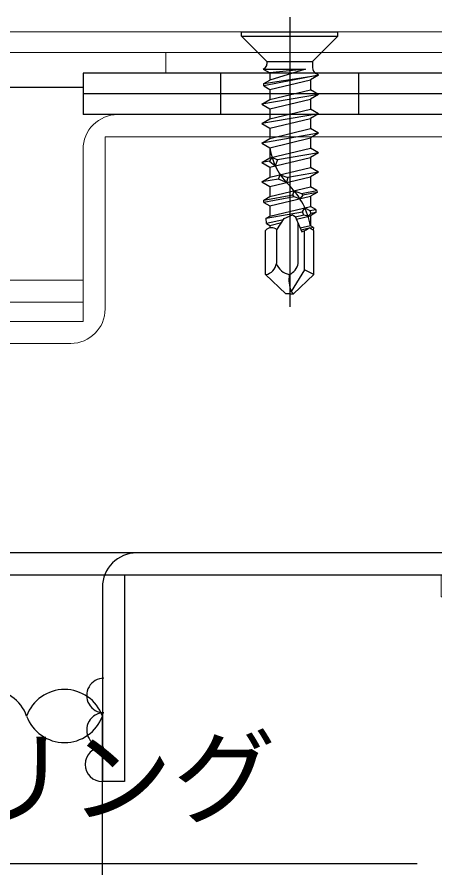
# Model space of a CAD drawing. Units: millimetres, scale not verified. Extents: x -437 to 438, y -281 to 279.
# Drawn here: x -317.6 to -287.3, y -230.6 to -168.8 of the extents above; entities that cross this region are included whole.
import ezdxf
from ezdxf.enums import TextEntityAlignment as Align

# ---------------------------------------------------------------- set-up
doc = ezdxf.new("R2010")
doc.units = ezdxf.units.MM
doc.header["$LTSCALE"] = 2
doc.layers.add('0-2_YKK_11', color=211, linetype='Continuous', lineweight=18)
doc.layers.add('0-3_YKK_11E', color=4, linetype='Continuous', lineweight=18)
for name, color, linetype in [('0-4_YKK_12', 2, 'Continuous'), ('0-5_YKK_13', 4, 'Continuous'), ('0-7_YKK_D', 6, 'Continuous'), ('0-9_YSS_K', 3, 'Continuous')]:
    doc.layers.add(name, color=color, linetype=linetype)
doc.styles.add('ＭＳ ゴシック', font='')
doc.styles.get('ＭＳ ゴシック').set_extended_font_data('MS Gothic')

msp = doc.modelspace()

# ---------------------------------------------------------------- linework, layer by layer
at = {"layer": '0-2_YKK_11'}
for p, q in [((-276.3, -169.908), (-328.3, -169.908)), ((-328.3, -171.408), (-276.3, -171.408))]:
    msp.add_line(p, q, dxfattribs=at)
msp.add_lwpolyline([(-276.3, -172.908), (-306.8, -172.908), (-306.8, -171.408)], dxfattribs=at)
at = {"layer": '0-2_YKK_11', "color": 1}
msp.add_lwpolyline([(-312.8, -187.908), (-353.8, -187.908), (-353.8, -189.508), (-312.8, -189.508)], close=True, dxfattribs=at)
at = {"layer": '0-3_YKK_11E'}
for p, q in [((-277.3, -175.908), (-310.3, -175.908)), ((-312.8, -178.408), (-312.8, -190.908)), ((-312.8, -190.908), (-352.3, -190.908))]:
    msp.add_line(p, q, dxfattribs=at)
for points in [[(-311.2, -190.008), (-311.2, -177.508), (-276.4, -177.508), (-276.4, -209.308), (-286.8, -209.308), (-286.8, -210.908), (-277.3, -210.908)], [(-352.3, -210.908), (-336.8, -210.908), (-336.8, -209.308), (-353.2, -209.308), (-353.2, -192.508), (-313.7, -192.508)]]:
    msp.add_lwpolyline(points, dxfattribs=at)
for centre, start, end in [((-310.3, -178.408), 90, 180.00027), ((-313.7, -190.008), 270, 359.99993)]:
    msp.add_arc(centre, 2.5, start, end, dxfattribs=at)
at = {"layer": '0-4_YKK_12'}
msp.add_line((-318.3, -173.908), (-312.8, -173.908), dxfattribs=at)
at = {"layer": '0-5_YKK_13'}
for p, q in [((-297.8, -168.823), (-297.8, -189.852)), ((-301.3, -169.908), (-294.3, -169.908)), ((-301.3, -170.208), (-301.3, -169.908)), ((-301.3, -170.208), (-294.3, -170.208)), ((-301.3, -170.208), (-299.46, -172.048)), ((-294.3, -170.208), (-296.14, -172.048)), ((-294.3, -170.208), (-294.3, -169.908)), ((-299.46, -172.048), (-296.14, -172.048)), ((-299.46, -172.049), (-299.46, -172.251)), ((-296.14, -172.048), (-296.14, -172.495)), ((-299.731, -172.601), (-299.627, -172.54)), ((-299.731, -172.601), (-299.244, -172.882)), ((-296.652, -172.601), (-299.244, -173.399)), ((-299.244, -172.882), (-299.244, -173.399)), ((-312.8, -172.908), (-312.8, -174.408)), ((-282.8, -172.908), (-312.8, -172.908)), ((-302.8, -174.408), (-302.8, -172.908)), ((-299.691, -173.657), (-299.244, -173.399)), ((-299.244, -174.075), (-296.294, -173.37)), ((-295.709, -173.032), (-296.294, -173.37)), ((-296.294, -173.37), (-296.294, -174.104)), ((-295.709, -173.032), (-295.89, -172.928)), ((-292.8, -172.908), (-292.8, -174.408)), ((-299.691, -173.817), (-299.244, -174.075)), ((-299.244, -174.075), (-299.244, -174.809)), ((-299.244, -174.809), (-296.294, -174.104)), ((-295.709, -174.442), (-296.294, -174.104)), ((-282.8, -174.408), (-312.8, -174.408)), ((-312.8, -174.408), (-312.8, -175.908)), ((-282.8, -174.408), (-312.8, -174.408)), ((-302.8, -175.908), (-302.8, -174.408)), ((-295.709, -174.442), (-299.829, -175.147)), ((-295.709, -174.442), (-296.294, -174.78)), ((-292.8, -174.408), (-292.8, -175.908)), ((-299.829, -175.147), (-299.244, -174.809)), ((-299.829, -175.147), (-299.244, -175.485)), ((-299.244, -175.485), (-296.294, -174.78)), ((-296.294, -174.78), (-296.294, -175.514)), ((-282.8, -175.908), (-312.8, -175.908)), ((-295.709, -175.852), (-299.829, -176.557)), ((-299.244, -175.485), (-299.244, -176.219)), ((-299.244, -176.219), (-296.294, -175.514)), ((-295.709, -175.852), (-296.294, -175.514)), ((-295.709, -175.852), (-296.294, -176.19)), ((-299.829, -176.557), (-299.244, -176.219)), ((-299.829, -176.557), (-299.244, -176.895)), ((-299.244, -176.895), (-296.294, -176.19)), ((-296.294, -176.19), (-296.294, -176.924)), ((-299.244, -176.895), (-299.244, -177.629)), ((-299.244, -177.629), (-296.294, -176.924)), ((-295.709, -177.262), (-296.294, -176.924)), ((-295.709, -177.262), (-299.829, -177.967)), ((-299.829, -177.967), (-299.244, -177.629)), ((-299.244, -178.305), (-296.294, -177.6)), ((-295.709, -177.262), (-296.294, -177.6)), ((-296.294, -177.6), (-296.294, -178.334)), ((-299.829, -177.967), (-299.244, -178.305)), ((-299.244, -178.305), (-299.244, -179.039)), ((-299.244, -179.039), (-296.294, -178.334)), ((-295.709, -178.672), (-296.294, -178.334)), ((-299.829, -179.377), (-299.244, -179.039)), ((-299.244, -179.715), (-296.294, -179.01)), ((-295.709, -178.672), (-298.685, -179.181)), ((-295.709, -178.672), (-296.294, -179.01)), ((-296.294, -179.01), (-296.294, -179.744)), ((-299.274, -179.282), (-299.829, -179.377)), ((-299.829, -179.377), (-299.244, -179.715)), ((-299.244, -179.715), (-299.244, -180.449)), ((-299.244, -180.449), (-296.294, -179.744)), ((-295.709, -180.082), (-297.951, -180.466)), ((-295.709, -180.082), (-296.294, -179.744)), ((-295.709, -180.082), (-296.294, -180.42)), ((-299.829, -180.787), (-299.244, -180.449)), ((-298.607, -180.578), (-299.829, -180.787)), ((-299.829, -180.787), (-299.244, -181.125)), ((-299.244, -181.125), (-296.294, -180.42)), ((-296.294, -180.42), (-296.294, -181.154)), ((-299.244, -181.125), (-299.244, -181.859)), ((-299.244, -181.859), (-296.294, -181.154)), ((-296.943, -181.623), (-295.829, -181.423)), ((-295.829, -181.423), (-296.294, -181.154)), ((-299.691, -182.117), (-299.244, -181.859)), ((-297.486, -181.872), (-299.671, -182.288)), ((-299.244, -182.535), (-296.294, -181.83)), ((-295.817, -181.554), (-296.294, -181.83)), ((-296.294, -181.83), (-296.294, -182.564)), ((-299.671, -182.288), (-299.244, -182.535)), ((-299.244, -182.535), (-299.244, -183.269)), ((-299.244, -183.269), (-296.294, -182.564)), ((-295.9, -182.792), (-296.294, -182.564)), ((-299.524, -183.431), (-299.244, -183.269)), ((-296.782, -183.206), (-297.38, -183.338)), ((-297.32, -183.485), (-296.294, -183.24)), ((-296.337, -182.869), (-295.9, -182.792)), ((-295.897, -183.011), (-296.294, -183.24)), ((-296.294, -183.24), (-296.294, -183.974)), ((-298.266, -183.534), (-299.488, -183.804)), ((-299.488, -183.804), (-299.244, -183.945)), ((-299.244, -183.945), (-298.397, -183.742)), ((-299.244, -183.945), (-299.244, -184.124)), ((-297.182, -186.701), (-297.182, -183.818)), ((-296.294, -183.974), (-297.041, -184.153)), ((-296.082, -184.096), (-296.294, -183.974)), ((-298.754, -184.241), (-298.774, -186.701)), ((-296.482, -184.181), (-296.981, -184.287)), ((-296.048, -184.309), (-296.387, -184.115)), ((-296.082, -184.096), (-296.328, -184.149)), ((-296.082, -184.096), (-296.09, -184.285))]:
    msp.add_line(p, q, dxfattribs=at)
for points in [[(-299.731, -172.601), (-296.652, -172.601), (-299.244, -172.882)], [(-299.089, -179.002), (-299.274, -179.282), (-298.853, -179.621)], [(-299.089, -179.002), (-298.685, -179.181), (-298.853, -179.621)], [(-295.829, -181.423), (-295.817, -181.554), (-296.851, -181.751)], [(-299.671, -182.288), (-299.691, -182.117), (-297.567, -181.735)], [(-299.488, -183.804), (-299.524, -183.431), (-296.87, -182.963)], [(-298.727, -184.265), (-298.212, -183.449), (-297.611, -183.17), (-297.396, -183.299), (-297.095, -184.029), (-296.924, -184.415), (-296.602, -184.265), (-296.387, -184.115)], [(-295.9, -182.792), (-295.897, -183.011), (-296.271, -183.093)], [(-297.8, -188.908), (-298.075, -188.908), (-299.553, -187.509), (-299.553, -184.309)], [(-297.8, -188.908), (-297.525, -188.908), (-296.048, -187.509), (-296.048, -184.309)], [(-296.048, -187.509), (-296.739, -187.169), (-296.726, -184.323)], [(-296.739, -187.169), (-297.706, -188.747), (-297.525, -188.908)]]:
    msp.add_lwpolyline(points, dxfattribs=at)
for points in [[(-299.691, -173.817), (-299.691, -173.657), (-295.709, -173.032)], [(-298.489, -180.269), (-297.951, -180.466), (-298.041, -180.837), (-298.607, -180.578)], [(-297.478, -181.437), (-296.943, -181.623), (-296.851, -181.751), (-297.061, -182.013), (-297.486, -181.872), (-297.567, -181.735)], [(-296.709, -182.663), (-296.337, -182.869), (-296.271, -183.093), (-296.469, -183.281), (-296.782, -183.206), (-296.87, -182.963)]]:
    msp.add_lwpolyline(points, close=True, dxfattribs=at)
for centre, radius, start, end in [((-299.793, -172.251), 0.333, 300.00099, 359.99996), ((-295.64, -172.495), 0.5, 179.99996, 239.99864), ((-294.56, -177.631), 4.732, 188.18813, 226.79131), ((-301.771, -184.985), 5.57, 10.45962, 44.51945), ((-299.119, -184.683), 0.573, 46.90674, 139.24197), ((-299.673, -186.614), 0.903, 277.68862, 354.48735), ((-297.595, -186.279), 1.253, 199.68753, 259.07993), ((-298.245, -186.512), 1.079, 292.49237, 349.91945), ((-295.363, -187.883), 2.497, 171.40106, 200.26382)]:
    msp.add_arc(centre, radius, start, end, dxfattribs=at)
at = {"layer": '0-7_YKK_D'}
msp.add_lwpolyline([(-344.8, -217.391), (-343.337, -219.48), (-335.802, -230.242), (-288.543, -230.242)], dxfattribs=at)
at = {"layer": '0-9_YSS_K'}
for p, q in [((-278.519, -207.708), (-351.519, -207.708)), ((-351.519, -209.308), (-278.519, -209.308)), ((-309.8, -209.308), (-309.8, -224.308)), ((-311.4, -210.208), (-311.4, -224.308)), ((-311.4, -246.2), (-311.4, -219.549)), ((-309.8, -224.308), (-311.4, -224.308))]:
    msp.add_line(p, q, dxfattribs=at)
for centre, radius, start, end in [((-308.9, -210.208), 2.5, 90, 180), ((-311.291, -218.057), 1.25, 89.99429, 269.99448), ((-319.65, -220.549), 2.926, 19.98311, 160.01689), ((-314.15, -220.549), 2.926, 19.98311, 160.01689), ((-314.15, -218.549), 2.926, 199.98311, 340.01689), ((-311.291, -220.557), 1.25, 89.99429, 269.99448), ((-311.4, -223.058), 1.25, 90, 270)]:
    msp.add_arc(centre, radius, start, end, dxfattribs=at)

# ---------------------------------------------------------------- texts
at = {"layer": '0-7_YKK_D', "style": 'ＭＳ ゴシック'}
msp.add_text('シーリング', height=5.499, dxfattribs=at).set_placement((-336.313, -228.389), align=Align.BOTTOM_LEFT)

doc.saveas('drawing.dxf')
